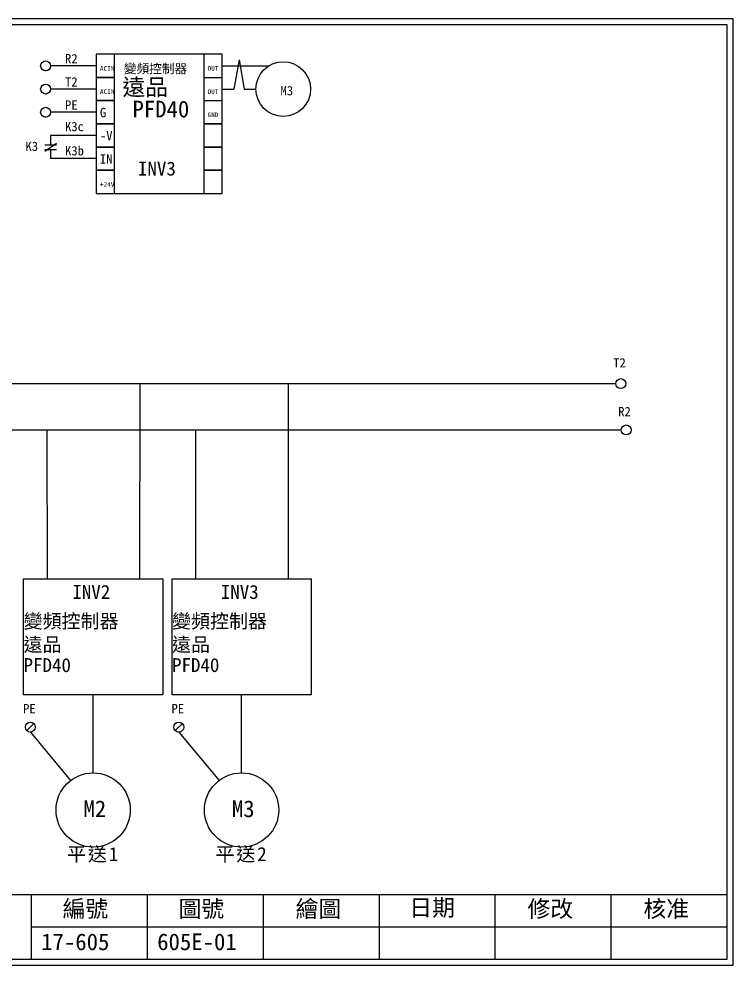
# Model space of a CAD drawing. Extents: x 10 to 297, y 3 to 207.
# Drawn here: x 143.1 to 297, y 3 to 207 of the extents above; entities that cross this region are included whole.
import ezdxf

# ---------------------------------------------------------------- set-up
doc = ezdxf.new("R2010")
doc.units = 0
doc.layers.get('0').update_dxf_attribs({"linetype": 'CONTINUOUS'})
doc.layers.add('圖框層', color=7, linetype='CONTINUOUS')
doc.layers.add('標尺寸層', color=3, linetype='CONTINUOUS')
doc.styles.add('STSL', font='kaiu.ttf')
doc.styles.add('標楷體', font='kaiu.ttf')

msp = doc.modelspace()

# ---------------------------------------------------------------- linework, layer by layer
at = {"color": 7}
for p, q in [((186.88, 199.35), (159.74, 199.35)), ((159.74, 199.35), (159.74, 194.35)), ((163.68, 194.35), (163.68, 199.35)), ((182.94, 199.35), (182.94, 194.35)), ((186.88, 194.35), (186.88, 199.35)), ((159.74, 194.35), (163.68, 194.35)), ((159.74, 194.35), (159.74, 189.35)), ((163.68, 189.35), (163.68, 194.35)), ((182.94, 194.35), (186.88, 194.35)), ((182.94, 194.35), (182.94, 189.35)), ((186.88, 189.35), (186.88, 194.35)), ((159.74, 189.35), (163.68, 189.35)), ((159.74, 189.35), (159.74, 184.35)), ((163.68, 184.35), (163.68, 189.35)), ((182.94, 189.35), (186.88, 189.35)), ((182.94, 189.35), (182.94, 184.35)), ((186.88, 184.35), (186.88, 189.35)), ((159.74, 184.35), (163.68, 184.35)), ((159.74, 184.35), (159.74, 179.35)), ((163.68, 179.35), (163.68, 184.35)), ((182.94, 184.35), (186.88, 184.35)), ((182.94, 184.35), (186.88, 184.35)), ((182.94, 184.35), (182.94, 179.35)), ((186.88, 179.35), (186.88, 184.35)), ((159.74, 179.35), (163.68, 179.35)), ((159.74, 179.35), (159.74, 174.35)), ((163.68, 174.35), (163.68, 179.35)), ((182.94, 179.35), (186.88, 179.35)), ((182.94, 179.35), (182.94, 174.35)), ((186.88, 174.35), (186.88, 179.35)), ((159.74, 174.35), (163.68, 174.35)), ((159.74, 174.35), (163.68, 174.35)), ((159.74, 174.35), (159.74, 169.35)), ((163.68, 169.35), (163.68, 174.35)), ((182.94, 174.35), (186.88, 174.35)), ((182.94, 174.35), (186.88, 174.35)), ((182.94, 174.35), (182.94, 169.35)), ((186.88, 169.35), (186.88, 174.35)), ((159.74, 169.35), (163.68, 169.35)), ((182.94, 169.35), (186.88, 169.35)), ((149.09, 118.35), (149.11, 86.26)), ((181.09, 118.35), (181.11, 86.26)), ((146.28, 55.06), (144.77, 53.54)), ((178.28, 55.06), (176.77, 53.54))]:
    msp.add_line(p, q, dxfattribs=at)
for centre, radius in [((148.81, 196.85), 1.07), ((148.81, 191.85), 1.07), ((148.81, 186.85), 1.07), ((145.52, 54.3), 1.07), ((177.52, 54.3), 1.07), ((159.05, 36.43), 8), ((191.05, 36.43), 8)]:
    msp.add_circle(centre, radius, dxfattribs=at)
for centre in [(272.79, 128.35), (273.96, 118.36)]:
    msp.add_circle(centre, 1.07)
at = {"layer": '圖框層', "color": 7}
for p, q in [((297, 206.97), (10, 206.97)), ((297, 3), (297, 206.97)), ((295.75, 205.72), (11.25, 205.72)), ((295.75, 4.25), (295.75, 205.72)), ((11.25, 18.25), (295.75, 18.25)), ((145.75, 4.25), (145.75, 18.25)), ((170.75, 4.25), (170.75, 18.25)), ((195.75, 4.25), (195.75, 18.25)), ((220.75, 4.25), (220.75, 18.25)), ((245.75, 4.25), (245.75, 18.25)), ((270.75, 4.25), (270.75, 18.25)), ((145.75, 11.25), (295.75, 11.25)), ((11.25, 4.25), (295.75, 4.25)), ((10, 3), (297, 3))]:
    msp.add_line(p, q, dxfattribs=at)
at = {"layer": '標尺寸層', "color": 7}
for p, q in [((163.68, 199.35), (159.74, 199.35)), ((190.51, 198.15), (189.39, 191.85)), ((190.51, 198.15), (191.64, 191.85)), ((159.74, 196.85), (149.88, 196.85)), ((186.88, 196.85), (196.92, 196.85)), ((148.81, 195.78), (148.81, 195.71)), ((163.68, 194.35), (159.74, 194.35)), ((159.74, 191.85), (149.88, 191.85)), ((186.88, 191.85), (189.39, 191.85)), ((191.64, 191.85), (194.14, 191.85)), ((148.81, 190.78), (148.81, 190.71)), ((163.68, 189.35), (159.74, 189.35)), ((163.68, 189.35), (159.74, 189.35)), ((148.81, 185.78), (148.81, 185.71)), ((159.74, 186.85), (149.88, 186.85)), ((163.68, 184.35), (159.74, 184.35)), ((186.88, 184.35), (182.94, 184.35)), ((159.74, 181.85), (149.88, 181.85)), ((149.88, 181.85), (149.88, 179.85)), ((151.16, 180.12), (148.63, 178.42)), ((148.63, 179.85), (151.13, 179.85)), ((148.63, 178.85), (151.13, 178.85)), ((149.88, 178.85), (149.88, 176.85)), ((163.68, 179.35), (159.74, 179.35)), ((186.88, 179.35), (182.94, 179.35)), ((159.74, 176.85), (149.88, 176.85)), ((163.68, 174.35), (159.74, 174.35)), ((186.88, 174.35), (182.94, 174.35)), ((159.74, 169.35), (186.88, 169.35)), ((41.1, 128.35), (271.72, 128.35)), ((169.09, 128.35), (169.08, 86.26)), ((201.09, 128.35), (201.08, 86.26)), ((21.09, 118.36), (272.89, 118.36)), ((144.06, 86.25), (169.05, 86.26)), ((144.06, 61.25), (144.06, 86.25)), ((169.05, 86.26), (174.05, 86.26)), ((174.05, 86.26), (174.05, 61.26)), ((176.06, 86.25), (201.05, 86.26)), ((176.06, 61.25), (176.06, 86.25)), ((201.05, 86.26), (206.05, 86.26)), ((206.05, 86.26), (206.05, 61.26)), ((174.05, 61.26), (144.06, 61.25)), ((159.05, 44.43), (159.05, 61.26)), ((206.05, 61.26), (176.06, 61.25)), ((191.05, 44.43), (191.05, 61.26)), ((145.52, 53.23), (154.2, 42.79)), ((177.52, 53.23), (186.2, 42.79))]:
    msp.add_line(p, q, dxfattribs=at)
msp.add_circle((200.03, 191.85), 5.89, dxfattribs=at)

# ---------------------------------------------------------------- texts
at = {"color": 7, "char_height": 3, "width": 27.9333, "attachment_point": 2, "style": '標楷體'}
for s, insert in [('{\\T1.1;平送1}', (159.05, 28.43)), ('{\\T1.1;平送2}', (191.05, 28.43))]:
    msp.add_mtext(s, dxfattribs=dict(at, insert=insert))
at = {"layer": '圖框層', "color": 7, "style": 'STSL'}
for s, height, p in [('R2', 2, (152.99, 197.4)), ('ACIN', 1, (160.51, 195.8)), ('變頻控制器', 2, (165.67, 195.26)), ('OUT', 1, (183.71, 195.8)), ('T2', 2, (152.99, 192.4)), ('遠品', 3.6, (165.37, 190.48)), ('ACIN', 1, (160.51, 190.8)), ('OUT', 1, (183.71, 190.8)), ('M3', 2, (199.44, 190.5)), ('PE', 2, (152.99, 187.4)), ('G', 2, (160.51, 185.8)), ('PFD40', 3.6, (167.53, 185.74)), ('GND', 1, (183.71, 185.8)), ('K3c', 2, (152.99, 182.77)), ('-V', 2, (160.51, 180.8)), ('K3', 2, (144.46, 178.51)), ('K3b', 2, (152.99, 177.55)), ('IN', 2, (160.51, 175.8)), ('INV3', 3, (168.72, 173.21)), ('+24V', 1, (160.51, 170.8)), ('INV2', 3, (154.58, 81.95)), ('INV3', 3, (186.58, 81.95)), ('變頻控制器', 3, (144.06, 75.65)), ('變頻控制器', 3, (176.06, 75.65)), ('遠品', 3, (144.06, 70.61)), ('遠品', 3, (176.06, 70.61)), ('PFD40', 3, (144.06, 66.17)), ('PFD40', 3, (176.06, 66.17)), ('PE', 2, (143.94, 57.28)), ('PE', 2, (175.94, 57.28)), ('M2', 3.6, (156.97, 34.9)), ('M3', 3.6, (188.97, 34.9))]:
    msp.add_text(s, height=height, dxfattribs=at).set_placement(p)
at = {"layer": '圖框層', "color": 4, "style": 'STSL'}
for s, height, p in [('T2', 2, (271.16, 131.83)), ('R2', 2, (272.24, 121.33)), ('編號', 3.6, (152.47, 13.34)), ('圖號', 3.6, (177.47, 13.34)), ('繪圖', 3.6, (202.69, 13.34)), ('日期', 3.6, (227.22, 13.59)), ('修改', 3.6, (252.69, 13.34)), ('核准', 3.6, (277.69, 13.34)), ('17-605', 3.6, (147.86, 6.22)), ('605E-01', 3.6, (172.86, 6.22))]:
    msp.add_text(s, height=height, dxfattribs=at).set_placement(p)

doc.saveas('drawing.dxf')
